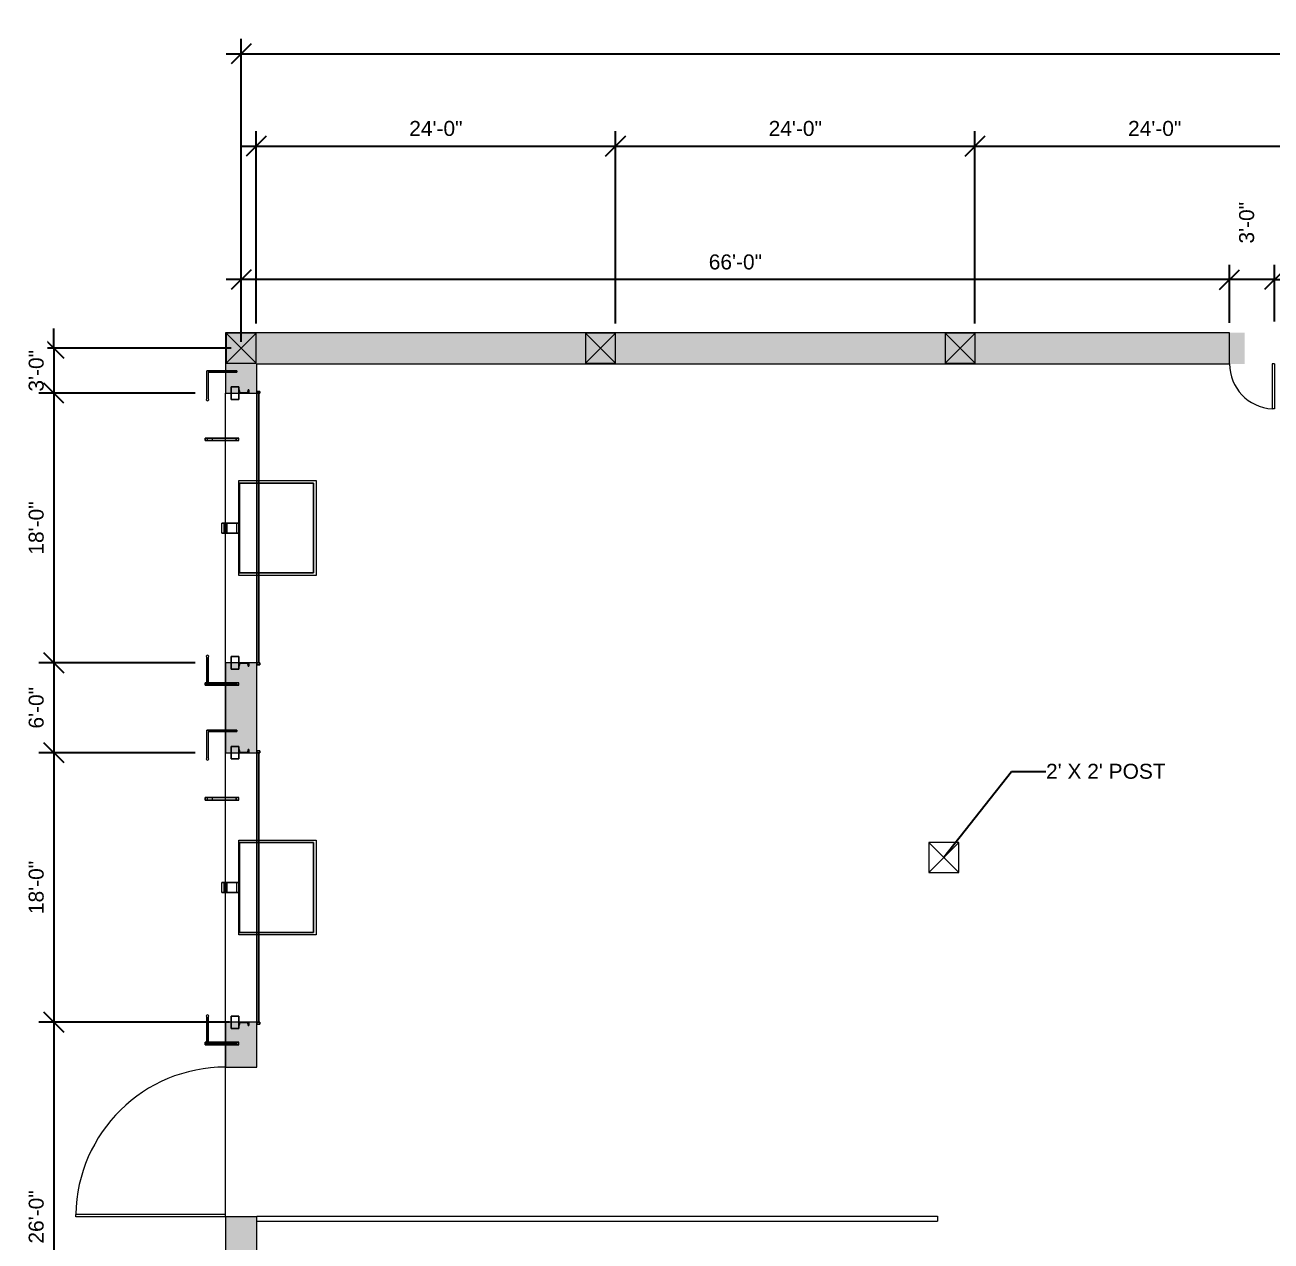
# Model space of a CAD drawing. Header units: inches. Extents: x 1913 to 24953, y -2945 to 1064.
# Drawn here: x 9638 to 10637, y -419 to 556 of the extents above; entities that cross this region are included whole.
import ezdxf
from ezdxf import colors
from ezdxf.entities.mleader import LeaderData, LeaderLine
from ezdxf.math import Vec2, Vec3

# ---------------------------------------------------------------- set-up
doc = ezdxf.new("R2010")
doc.units = ezdxf.units.IN
doc.header["$MEASUREMENT"] = 0
for name, color, linetype, lineweight in [('A-ANNO-DIMS', 211, 'Continuous', 9), ('A-COLS', 52, 'Continuous', 9), ('A-DOOR', 31, 'Continuous', 13), ('A-FLOR', 192, 'Continuous', 13), ('A-WALL', 113, 'Continuous', 13), ('A-WALL-PATT', 111, 'Continuous', 50)]:
    doc.layers.add(name, color=color, linetype=linetype, lineweight=lineweight)
doc.styles.add('Arial', font='arial.ttf', dxfattribs={"height": 12})
doc.dimstyles.new('Linear_-_3_32__Arial', dxfattribs={"dimscale": 12, "dimtxt": 12.243113, "dimasz": 1.333333, "dimexe": 1, "dimexo": 0.666667, "dimgap": 0.666667, "dimtad": 1, "dimdec": 5, "dimrnd": 0.03125, "dimzin": 1, "dimdsep": 46, "dimlunit": 4, "dimtxsty": 'Arial', "dimblk1": 'OBLIQUE', "dimblk2": 'OBLIQUE', "dimsah": 1, "dimcen": 0.09, "dimdle": 1, "dimazin": 0, "dimtfac": 1, "dimtdec": 4, "dimtix": 1, "dimtmove": 0, "dimatfit": 3, "dimfxl": 1, "dimtvp": 1, "dimtfill": 1, "dimfrac": 2, "dimtolj": 1, "dimtzin": 0, "dimarcsym": 2})
doc.dimstyles.new('Linear_-_3_32__Arial_1', dxfattribs={"dimscale": 12, "dimtxt": 12.243113, "dimasz": 1.333333, "dimexe": 1, "dimexo": 0.666667, "dimgap": 0.666667, "dimtad": 1, "dimdec": 5, "dimrnd": 0.03125, "dimzin": 1, "dimdsep": 46, "dimlunit": 4, "dimtxsty": 'Arial', "dimblk1": 'OBLIQUE', "dimblk2": 'OBLIQUE', "dimsah": 1, "dimcen": 0.09, "dimdle": 1, "dimazin": 0, "dimtfac": 1, "dimtdec": 4, "dimtix": 1, "dimtmove": 1, "dimatfit": 3, "dimfxl": 1, "dimtvp": 1, "dimtfill": 1, "dimfrac": 2, "dimtolj": 1, "dimtzin": 0, "dimarcsym": 2})
pattern_1 = [(140, (10185.814, -571.127), (3.213, 36.72335), [3.84, -42.24]), (85, (10185.814, -571.127), (-38.51274, -7.1044), [3.072, -33.792]), (190.451, (10186.08, -568.067), (-35.29956, 29.62024), [3.263, -35.898]), (136.184, (10175.574, -571.127), (8.4752, 54.6425), [5.76, -63.36]), (186.636, (10176.28, -566.573), (-49.8752, 47.854), [4.895, -53.848]), (81.184, (10175.574, -571.127), (-49.8749, 47.8553), [4.608, -50.688]), (111, (10178.134, -566.007), (20.614, 30.56126), [3.84, -42.24]), (56, (10178.134, -566.007), (-37.1283, 12.4577), [3.072, -33.792]), (161.451, (10179.85, -563.46), (-16.5135, 43.02), [3.263, -35.898]), (127.5, (10185.814, -571.127), (-17.04428, 0.6228), [1.69, -31.693, 1.69, -32.614, -33.92]), (127.5, (10185.814, -571.127), (-17.04428, 0.6228), [-67.686, 1.69, -32.23]), (97.5, (10185.814, -571.127), (-20.19387, 13.4694), [1.69, -17.869, 1.69, -30.925, -12.928]), (97.5, (10185.814, -571.127), (-20.19387, 13.4694), [-52.173, 1.69, -11.238]), (57.5, (10185.814, -582.545), (1.15522, 27.33168), [1.69, -11.11, 1.69, -38.246, -52.992]), (57.5, (10185.814, -582.545), (1.15522, 27.33168), [-52.736, 1.69, -51.302]), (47.5, (10185.814, -587.665), (-5.12498, 29.85903), [1.69, -14.95, 1.69, -24.832, -37.632]), (47.5, (10185.814, -587.665), (-5.12498, 29.85903), [-43.162, 1.69, -35.942])]

# ---------------------------------------------------------------- blocks, each defined once
blk = doc.blocks.new('Sectional_Oh_Door_With_Dock_Leveler_amp_Dock_Shelter_14748 - 8_ x 6_-6_-429952-FloorPlan')
at = {"layer": 'A-DOOR', "lineweight": 9}
for p, q in [((-38, 60), (38, 60)), ((-38, -2), (-38, 60)), ((38, 60), (38, -2)), ((-36, 58), (36, 58)), ((-36, -2), (-36, 58)), ((-36, -2), (-36, 58)), ((-36, 58), (-36, 58)), ((-36, 58), (-36, -1)), ((36, 58), (-36, 58)), ((36, 58), (-36, 58)), ((36, 58), (36, -2)), ((36, -1), (36, 58)), ((36, 58), (36, 58)), ((36, 58), (36, -2)), ((-108, 14), (-108, 12.5)), ((108, 14), (-108, 14)), ((-108, 14), (-108, 14)), ((-108, 12.5), (108, 12.5)), ((-108, 12.5), (-108, 12.5)), ((108, 12.5), (108, 14)), ((108, 14), (108, 14)), ((108, 12.5), (108, 12.5)), ((38, -2), (-38, -2)), ((-36, -1), (-36, -1)), ((-36, -1), (-36, -2)), ((36, -1), (-36, -1)), ((36, -1), (-36, -1)), ((-36, -2), (-36, -2)), ((-36, -2), (36, -2)), ((36, -2), (-36, -2)), ((36, -2), (36, -1)), ((36, -1), (36, -1)), ((36, -2), (36, -2))]:
    blk.add_line(p, q, dxfattribs=at)
at = {"layer": 'A-DOOR'}
for p, q in [((-109.5, 15), (-108, 15)), ((-109.5, 12.5), (-109.5, 15)), ((-109.5, 15), (-109.5, 12.5)), ((-108, 15), (-109.5, 15)), ((-109.5, 15), (-109.5, 15)), ((-108, 12.5), (-109.5, 12.5)), ((-109.5, 12.5), (-108, 12.5)), ((-109.5, 12.5), (-109.5, 12.5)), ((-108, 15), (-108, 12.5)), ((-108, 12.5), (-108, 15)), ((-108, 15), (-108, 15)), ((-108, 12.5), (-108, 12.5)), ((108, 15), (109.5, 15)), ((108, 12.5), (108, 15)), ((108, 15), (108, 12.5)), ((109.5, 15), (108, 15)), ((108, 15), (108, 15)), ((109.5, 12.5), (108, 12.5)), ((108, 12.5), (109.5, 12.5)), ((108, 12.5), (108, 12.5)), ((109.5, 15), (109.5, 12.5)), ((109.5, 12.5), (109.5, 15)), ((109.5, 15), (109.5, 15)), ((109.5, 12.5), (109.5, 12.5)), ((-110.6, 6), (-108, 6)), ((-110.6, 5.56), (-110.6, 6)), ((-110.6, 6), (-110.6, 6)), ((-110.6, 6), (-110.6, 5.56)), ((-110.6, 6), (-108, 6)), ((-108.24, 5.19), (-110.6, 5.56)), ((-110.6, 5.56), (-108.24, 5.19)), ((-110.6, 5.56), (-110.6, 5.56)), ((-108.24, -1.19), (-108.24, 5.19)), ((-108.24, 5.19), (-108.24, -1.19)), ((-108.24, 5.19), (-108.24, 5.19)), ((-108, 6), (-108, -2)), ((-108, 6), (-108, 6)), ((-108, -2), (-108, 6)), ((108, 6), (110.6, 6)), ((108, -2), (108, 6)), ((110.6, 6), (108, 6)), ((108, 6), (108, -2)), ((108, 6), (108, 6)), ((110.6, 5.56), (108.24, 5.19)), ((108.24, 5.19), (110.6, 5.56)), ((108.24, 5.19), (108.24, -1.19)), ((108.24, -1.19), (108.24, 5.19)), ((108.24, 5.19), (108.24, 5.19)), ((110.6, 6), (110.6, 5.56)), ((110.6, 5.56), (110.6, 6)), ((110.6, 6), (110.6, 6)), ((110.6, 5.56), (110.6, 5.56)), ((-126, -27.5), (-126, -3.5)), ((-126, -3.5), (-125, -3.5)), ((-126, -3.5), (-126, -3.5)), ((-126, -3.5), (-125, -3.5)), ((-126, -3.5), (-126, -27.5)), ((-125, -3.5), (-125, -26.5)), ((-125, -26.5), (-125, -3.5)), ((-125, -3.5), (-125, -3.5)), ((-113, -2), (-113, -8)), ((-103, -2), (-113, -2)), ((-113, -2), (-103, -2)), ((-113, -8), (-113, -2)), ((-113, -2), (-113, -2)), ((-113, -8), (-103, -8)), ((-103, -8), (-113, -8)), ((-113, -8), (-113, -8)), ((-110.6, -1.56), (-108.24, -1.19)), ((-108.24, -1.19), (-110.6, -1.56)), ((-110.6, -2), (-110.6, -1.56)), ((-110.6, -1.56), (-110.6, -2)), ((-110.6, -1.56), (-110.6, -1.56)), ((-108, -2), (-110.6, -2)), ((-108, -2), (-110.6, -2)), ((-110.6, -2), (-110.6, -2)), ((-108.24, -1.19), (-108.24, -1.19)), ((-108, -2), (-108, -2)), ((-103, -8), (-103, -2)), ((-103, -2), (-103, -8)), ((-103, -2), (-103, -2)), ((-103, -8), (-103, -8)), ((-72, -29), (-72, -2)), ((-72, -2), (-72, -2)), ((-72, -2), (-72, -27)), ((-70, -2), (-72, -2)), ((-70, -2), (-72, -2)), ((-72, -4), (-72, -23.12)), ((-72, -23.12), (-72, -4)), ((-72, -4), (-72, -4)), ((-72, -4), (-70, -4)), ((-70, -4), (-72, -4)), ((-70, -27), (-70, -2)), ((-70, -2), (-70, -2)), ((-70, -2), (-70, -29)), ((-70, -4), (-70, -4)), ((-70, -4), (-70, -23.12)), ((-70, -23.12), (-70, -4)), ((-4, -11.65), (-4, -2)), ((-4, -2), (-4, -2)), ((-4, -2), (-4, -3.5)), ((4, -2), (-4, -2)), ((4, -2), (-4, -2)), ((-4, -3.5), (-4, -3.5)), ((-4, -3.5), (-4, -11.4)), ((4, -3.5), (-4, -3.5)), ((4, -3.5), (-4, -3.5)), ((4, -3.5), (4, -2)), ((4, -2), (4, -2)), ((4, -2), (4, -11.65)), ((4, -11.4), (4, -3.5)), ((4, -3.5), (4, -3.5)), ((103, -2), (103, -8)), ((113, -2), (103, -2)), ((103, -2), (113, -2)), ((103, -8), (103, -2)), ((103, -2), (103, -2)), ((103, -8), (113, -8)), ((113, -8), (103, -8)), ((103, -8), (103, -8)), ((110.6, -2), (108, -2)), ((108, -2), (110.6, -2)), ((108, -2), (108, -2)), ((108.24, -1.19), (110.6, -1.56)), ((110.6, -1.56), (108.24, -1.19)), ((108.24, -1.19), (108.24, -1.19)), ((110.6, -1.56), (110.6, -2)), ((110.6, -2), (110.6, -1.56)), ((110.6, -1.56), (110.6, -1.56)), ((110.6, -2), (110.6, -2)), ((113, -8), (113, -2)), ((113, -2), (113, -8)), ((113, -2), (113, -2)), ((113, -8), (113, -8)), ((124, -29), (124, -2)), ((124, -2), (124, -2)), ((124, -2), (124, -27)), ((126, -2), (124, -2)), ((126, -2), (124, -2)), ((124, -4), (124, -23.12)), ((124, -23.12), (124, -4)), ((124, -4), (124, -4)), ((124, -4), (126, -4)), ((126, -4), (124, -4)), ((125, -26.5), (125, -3.5)), ((125, -3.5), (126, -3.5)), ((125, -3.5), (125, -26.5)), ((126, -3.5), (125, -3.5)), ((125, -3.5), (125, -3.5)), ((126, -27), (126, -2)), ((126, -2), (126, -2)), ((126, -2), (126, -29)), ((126, -3.5), (126, -27.5)), ((126, -27.5), (126, -3.5)), ((126, -3.5), (126, -3.5)), ((126, -4), (126, -4)), ((126, -4), (126, -23.12)), ((126, -23.12), (126, -4)), ((-4, -11.4), (-4, -13.35)), ((4, -11.4), (-4, -11.4)), ((-4, -15.65), (-4, -11.65)), ((-4, -11.65), (4, -11.65)), ((-4, -13.35), (-4, -13.78)), ((4, -13.35), (-4, -13.35)), ((-4, -13.78), (-4, -15.65)), ((4, -13.78), (-4, -13.78)), ((-4, -15.65), (-4, -15.65)), ((4, -15.65), (-4, -15.65)), ((4, -15.65), (-4, -15.65)), ((4, -13.35), (4, -11.4)), ((4, -11.65), (4, -15.65)), ((4, -13.78), (4, -13.35)), ((4, -15.65), (4, -13.78)), ((4, -15.65), (4, -15.65)), ((-103.87, -27.5), (-126, -27.5)), ((-126, -27.5), (-126, -27.5)), ((-103.87, -27.5), (-126, -27.5)), ((-125, -26.5), (-103.87, -26.5)), ((-125, -26.5), (-125, -26.5)), ((-125, -26.5), (-103.87, -26.5)), ((-103.87, -26.5), (-103.87, -26.5)), ((-103.87, -27.5), (-103.87, -27.5)), ((-70, -23.12), (-72, -23.12)), ((-72, -27), (-72, -29)), ((-70, -27), (-72, -27)), ((-72, -29), (-72, -29)), ((-72, -29), (-70, -29)), ((-70, -29), (-72, -29)), ((-70, -29), (-70, -27)), ((-70, -29), (-70, -29)), ((103.87, -26.5), (125, -26.5)), ((125, -26.5), (103.87, -26.5)), ((103.87, -26.5), (103.87, -26.5)), ((126, -27.5), (103.87, -27.5)), ((103.87, -27.5), (126, -27.5)), ((103.87, -27.5), (103.87, -27.5)), ((126, -23.12), (124, -23.12)), ((124, -27), (124, -29)), ((126, -27), (124, -27)), ((124, -29), (124, -29)), ((124, -29), (126, -29)), ((126, -29), (124, -29)), ((125, -26.5), (125, -26.5)), ((126, -29), (126, -27)), ((126, -27.5), (126, -27.5)), ((126, -29), (126, -29))]:
    blk.add_line(p, q, dxfattribs=at)
at = {"layer": 'A-DOOR', "lineweight": 20}
for p, q in [((-108, 14), (108, 14)), ((-108, 12.5), (-108, 14)), ((108, 12.5), (-108, 12.5)), ((108, 14), (108, 12.5))]:
    blk.add_line(p, q, dxfattribs=at)
at = {"layer": 'A-DOOR'}
for centre, start, end in [((-103, -27), 0, 150), ((-103, -27), 0, 150), ((-103, -27), 210, 0), ((-103, -27), 210, 0), ((103, -27), 30, 180), ((103, -27), 30, 180), ((103, -27), 180, 330), ((103, -27), 180, 330)]:
    blk.add_arc(centre, 1, start, end, dxfattribs=at)
blk = doc.blocks.new('Single-Flush - 36_ x 80_-429951-FloorPlan')
at = {"layer": 'A-DOOR', "lineweight": 20}
for p, q in [((16, -12.5), (16, -48.51)), ((18, -12.5), (16, -12.5)), ((18, -12.5), (18, -48.51)), ((18, -48.51), (16, -48.51))]:
    blk.add_line(p, q, dxfattribs=at)
at = {"layer": 'A-DOOR', "lineweight": 9}
blk.add_arc((18, -12.5), 36.07, 180, 266.82115, dxfattribs=at)
blk = doc.blocks.new('Single-Flush - 10__ x10_-429953-FloorPlan')
at = {"layer": 'A-DOOR', "lineweight": 20}
for p, q in [((58, -12.5), (58, -132.55)), ((60, -12.5), (58, -12.5)), ((60, -12.5), (60, -132.55)), ((60, -132.55), (58, -132.55))]:
    blk.add_line(p, q, dxfattribs=at)
at = {"layer": 'A-DOOR', "lineweight": 9}
blk.add_arc((60, -12.5), 120.07, 180, 269.04556, dxfattribs=at)
blk = doc.blocks.new('_Oblique')
at = {"color": 0, "linetype": 'ByBlock', "lineweight": -2}
blk.add_line((-0.5, -0.5), (0.5, 0.5), dxfattribs=at)
blk = doc.blocks.new('*D207')
at = {"layer": 'A-ANNO-DIMS', "color": 0, "lineweight": -2, "transparency": 16777216}
for p, q in [((9811.46, 301.75), (9811.46, 544.37)), ((12115.46, 304.47), (12115.46, 544.37)), ((9799.46, 532.37), (12127.46, 532.37))]:
    blk.add_line(p, q, dxfattribs=at)
at = {"layer": 'Defpoints', "color": 0, "transparency": 16777216}
for p in [(12115.46, 532.37), (9811.46, 293.75), (12115.46, 296.47)]:
    blk.add_point(p, dxfattribs=at)
at = {"layer": 'A-ANNO-DIMS', "color": 0, "lineweight": -2, "transparency": 16777216, "xscale": 16, "yscale": 16, "zscale": 16, "rotation": 180}
blk.add_blockref('_Oblique', (9811.46, 532.37), dxfattribs=at)
at = {"layer": 'A-ANNO-DIMS', "color": 0, "lineweight": -2, "transparency": 16777216, "xscale": 16, "yscale": 16, "zscale": 16}
blk.add_blockref('_Oblique', (12115.46, 532.37), dxfattribs=at)
at = {"layer": 'A-ANNO-DIMS', "color": 0, "lineweight": 0, "transparency": 16777216, "insert": (10963.46, 546.5), "char_height": 12, "width": 73.4587, "attachment_point": 5, "style": 'Arial', "bg_fill": 3, "box_fill_scale": 1.25, "bg_fill_color": 256, "bg_fill_true_color": 13158600, "bg_fill_transparency": 0}
blk.add_mtext('\\A1;192\'-0"', dxfattribs=at)
blk = doc.blocks.new('*D240')
at = {"layer": 'A-ANNO-DIMS', "color": 0, "lineweight": -2, "transparency": 16777216}
for p, q in [((9661.37, 296.47), (9661.37, 312.47)), ((9803.46, 296.47), (9649.37, 296.47)), ((9661.37, 296.47), (9661.37, 260.47)), ((9774.46, 260.47), (9649.37, 260.47)), ((9661.37, 260.47), (9661.37, 244.47))]:
    blk.add_line(p, q, dxfattribs=at)
at = {"layer": 'Defpoints', "color": 0, "transparency": 16777216}
for p in [(9811.46, 296.47), (9661.37, 260.47), (9782.46, 260.47)]:
    blk.add_point(p, dxfattribs=at)
at = {"layer": 'A-ANNO-DIMS', "color": 0, "lineweight": -2, "transparency": 16777216, "xscale": 16, "yscale": 16, "zscale": 16}
for p, rotation in [((9661.37, 296.47), 270), ((9661.37, 260.47), 90)]:
    blk.add_blockref('_Oblique', p, dxfattribs=dict(at, rotation=rotation))
at = {"layer": 'A-ANNO-DIMS', "color": 0, "lineweight": 0, "transparency": 16777216, "insert": (9647.24, 278.47), "char_height": 12, "width": 51.3081, "attachment_point": 5, "rotation": 90, "style": 'Arial', "bg_fill": 3, "box_fill_scale": 1.25, "bg_fill_color": 256, "bg_fill_true_color": 13158600, "bg_fill_transparency": 0}
blk.add_mtext('\\A1;3\'-0"', dxfattribs=at)
blk = doc.blocks.new('*D241')
at = {"layer": 'A-ANNO-DIMS', "color": 0, "lineweight": -2, "transparency": 16777216}
for p, q in [((9661.37, 272.47), (9661.37, 32.47)), ((9774.46, 260.47), (9649.37, 260.47)), ((9774.46, 44.47), (9649.37, 44.47))]:
    blk.add_line(p, q, dxfattribs=at)
at = {"layer": 'Defpoints', "color": 0, "transparency": 16777216}
for p in [(9782.46, 260.47), (9661.37, 44.47), (9782.46, 44.47)]:
    blk.add_point(p, dxfattribs=at)
at = {"layer": 'A-ANNO-DIMS', "color": 0, "lineweight": -2, "transparency": 16777216, "xscale": 16, "yscale": 16, "zscale": 16}
for p, rotation in [((9661.37, 260.47), 90), ((9661.37, 44.47), 270)]:
    blk.add_blockref('_Oblique', p, dxfattribs=dict(at, rotation=rotation))
at = {"layer": 'A-ANNO-DIMS', "color": 0, "lineweight": 0, "transparency": 16777216, "insert": (9647.24, 152.47), "char_height": 12, "width": 62.3834, "attachment_point": 5, "rotation": 90, "style": 'Arial', "bg_fill": 3, "box_fill_scale": 1.25, "bg_fill_color": 256, "bg_fill_true_color": 13158600, "bg_fill_transparency": 0}
blk.add_mtext('\\A1;18\'-0"', dxfattribs=at)
blk = doc.blocks.new('*D242')
at = {"layer": 'A-ANNO-DIMS', "color": 0, "lineweight": -2, "transparency": 16777216}
for p, q in [((9661.37, 56.47), (9661.37, -39.53)), ((9774.46, 44.47), (9649.37, 44.47)), ((9774.46, -27.53), (9649.37, -27.53))]:
    blk.add_line(p, q, dxfattribs=at)
at = {"layer": 'Defpoints', "color": 0, "transparency": 16777216}
for p in [(9782.46, 44.47), (9661.37, -27.53), (9782.46, -27.53)]:
    blk.add_point(p, dxfattribs=at)
at = {"layer": 'A-ANNO-DIMS', "color": 0, "lineweight": -2, "transparency": 16777216, "xscale": 16, "yscale": 16, "zscale": 16}
for p, rotation in [((9661.37, 44.47), 90), ((9661.37, -27.53), 270)]:
    blk.add_blockref('_Oblique', p, dxfattribs=dict(at, rotation=rotation))
at = {"layer": 'A-ANNO-DIMS', "color": 0, "lineweight": 0, "transparency": 16777216, "insert": (9647.24, 8.47), "char_height": 12, "width": 51.3081, "attachment_point": 5, "rotation": 90, "style": 'Arial', "bg_fill": 3, "box_fill_scale": 1.25, "bg_fill_color": 256, "bg_fill_true_color": 13158600, "bg_fill_transparency": 0}
blk.add_mtext('\\A1;6\'-0"', dxfattribs=at)
blk = doc.blocks.new('*D243')
at = {"layer": 'A-ANNO-DIMS', "color": 0, "lineweight": -2, "transparency": 16777216}
for p, q in [((9661.37, -15.53), (9661.37, -255.53)), ((9774.46, -27.53), (9649.37, -27.53)), ((9802.2, -243.53), (9649.37, -243.53))]:
    blk.add_line(p, q, dxfattribs=at)
at = {"layer": 'Defpoints', "color": 0, "transparency": 16777216}
for p in [(9782.46, -27.53), (9661.37, -243.53), (9810.2, -243.53)]:
    blk.add_point(p, dxfattribs=at)
at = {"layer": 'A-ANNO-DIMS', "color": 0, "lineweight": -2, "transparency": 16777216, "xscale": 16, "yscale": 16, "zscale": 16}
for p, rotation in [((9661.37, -27.53), 90), ((9661.37, -243.53), 270)]:
    blk.add_blockref('_Oblique', p, dxfattribs=dict(at, rotation=rotation))
at = {"layer": 'A-ANNO-DIMS', "color": 0, "lineweight": 0, "transparency": 16777216, "insert": (9647.24, -135.53), "char_height": 12, "width": 62.3834, "attachment_point": 5, "rotation": 90, "style": 'Arial', "bg_fill": 3, "box_fill_scale": 1.25, "bg_fill_color": 256, "bg_fill_true_color": 13158600, "bg_fill_transparency": 0}
blk.add_mtext('\\A1;18\'-0"', dxfattribs=at)
blk = doc.blocks.new('*D244')
at = {"layer": 'A-ANNO-DIMS', "color": 0, "lineweight": -2, "transparency": 16777216}
for p, q in [((9661.37, -231.53), (9661.37, -567.53)), ((9802.2, -243.53), (9649.37, -243.53)), ((9803.46, -555.53), (9649.37, -555.53))]:
    blk.add_line(p, q, dxfattribs=at)
at = {"layer": 'Defpoints', "color": 0, "transparency": 16777216}
for p in [(9810.2, -243.53), (9661.37, -555.53), (9811.46, -555.53)]:
    blk.add_point(p, dxfattribs=at)
at = {"layer": 'A-ANNO-DIMS', "color": 0, "lineweight": -2, "transparency": 16777216, "xscale": 16, "yscale": 16, "zscale": 16}
for p, rotation in [((9661.37, -243.53), 90), ((9661.37, -555.53), 270)]:
    blk.add_blockref('_Oblique', p, dxfattribs=dict(at, rotation=rotation))
at = {"layer": 'A-ANNO-DIMS', "color": 0, "lineweight": 0, "transparency": 16777216, "insert": (9647.24, -399.53), "char_height": 12, "width": 62.3834, "attachment_point": 5, "rotation": 90, "style": 'Arial', "bg_fill": 3, "box_fill_scale": 1.25, "bg_fill_color": 256, "bg_fill_true_color": 13158600, "bg_fill_transparency": 0}
blk.add_mtext('\\A1;26\'-0"', dxfattribs=at)
blk = doc.blocks.new('*D263')
at = {"layer": 'A-ANNO-DIMS', "color": 0, "lineweight": -2, "transparency": 16777216}
for p, q in [((10111.46, 316.47), (10111.46, 470.45)), ((10399.46, 316.47), (10399.46, 470.45)), ((10099.46, 458.45), (10411.46, 458.45))]:
    blk.add_line(p, q, dxfattribs=at)
at = {"layer": 'Defpoints', "color": 0, "transparency": 16777216}
for p in [(10399.46, 458.45), (10111.46, 308.47), (10399.46, 308.47)]:
    blk.add_point(p, dxfattribs=at)
at = {"layer": 'A-ANNO-DIMS', "color": 0, "lineweight": -2, "transparency": 16777216, "xscale": 16, "yscale": 16, "zscale": 16, "rotation": 180}
blk.add_blockref('_Oblique', (10111.46, 458.45), dxfattribs=at)
at = {"layer": 'A-ANNO-DIMS', "color": 0, "lineweight": -2, "transparency": 16777216, "xscale": 16, "yscale": 16, "zscale": 16}
blk.add_blockref('_Oblique', (10399.46, 458.45), dxfattribs=at)
at = {"layer": 'A-ANNO-DIMS', "color": 0, "lineweight": 0, "transparency": 16777216, "insert": (10255.46, 472.57), "char_height": 12, "width": 51.3081, "attachment_point": 5, "style": 'Arial', "bg_fill": 3, "box_fill_scale": 1.25, "bg_fill_color": 256, "bg_fill_true_color": 13158600, "bg_fill_transparency": 0}
blk.add_mtext('\\A1;24\'-0"', dxfattribs=at)
blk = doc.blocks.new('*D264')
at = {"layer": 'A-ANNO-DIMS', "color": 0, "lineweight": -2, "transparency": 16777216}
for p, q in [((10399.46, 316.47), (10399.46, 470.45)), ((10687.46, 316.47), (10687.46, 470.45)), ((10387.46, 458.45), (10699.46, 458.45))]:
    blk.add_line(p, q, dxfattribs=at)
at = {"layer": 'Defpoints', "color": 0, "transparency": 16777216}
for p in [(10687.46, 458.45), (10399.46, 308.47), (10687.46, 308.47)]:
    blk.add_point(p, dxfattribs=at)
at = {"layer": 'A-ANNO-DIMS', "color": 0, "lineweight": -2, "transparency": 16777216, "xscale": 16, "yscale": 16, "zscale": 16, "rotation": 180}
blk.add_blockref('_Oblique', (10399.46, 458.45), dxfattribs=at)
at = {"layer": 'A-ANNO-DIMS', "color": 0, "lineweight": -2, "transparency": 16777216, "xscale": 16, "yscale": 16, "zscale": 16}
blk.add_blockref('_Oblique', (10687.46, 458.45), dxfattribs=at)
at = {"layer": 'A-ANNO-DIMS', "color": 0, "lineweight": 0, "transparency": 16777216, "insert": (10543.46, 472.57), "char_height": 12, "width": 51.3081, "attachment_point": 5, "style": 'Arial', "bg_fill": 3, "box_fill_scale": 1.25, "bg_fill_color": 256, "bg_fill_true_color": 13158600, "bg_fill_transparency": 0}
blk.add_mtext('\\A1;24\'-0"', dxfattribs=at)
blk = doc.blocks.new('*D282')
at = {"layer": 'A-ANNO-DIMS', "color": 0, "lineweight": -2, "transparency": 16777216}
for p, q in [((9823.46, 316.47), (9823.46, 470.45)), ((10111.46, 316.47), (10111.46, 470.45)), ((9811.46, 458.45), (10123.46, 458.45))]:
    blk.add_line(p, q, dxfattribs=at)
at = {"layer": 'Defpoints', "color": 0, "transparency": 16777216}
for p in [(10111.46, 458.45), (9823.46, 308.47), (10111.46, 308.47)]:
    blk.add_point(p, dxfattribs=at)
at = {"layer": 'A-ANNO-DIMS', "color": 0, "lineweight": -2, "transparency": 16777216, "xscale": 16, "yscale": 16, "zscale": 16, "rotation": 180}
blk.add_blockref('_Oblique', (9823.46, 458.45), dxfattribs=at)
at = {"layer": 'A-ANNO-DIMS', "color": 0, "lineweight": -2, "transparency": 16777216, "xscale": 16, "yscale": 16, "zscale": 16}
blk.add_blockref('_Oblique', (10111.46, 458.45), dxfattribs=at)
at = {"layer": 'A-ANNO-DIMS', "color": 0, "lineweight": 0, "transparency": 16777216, "insert": (9967.46, 472.57), "char_height": 12, "width": 62.3834, "attachment_point": 5, "style": 'Arial', "bg_fill": 3, "box_fill_scale": 1.25, "bg_fill_color": 256, "bg_fill_true_color": 13158600, "bg_fill_transparency": 0}
blk.add_mtext('\\A1;24\'-0"', dxfattribs=at)
blk = doc.blocks.new('*D291')
at = {"layer": 'A-ANNO-DIMS', "color": 0, "lineweight": -2, "transparency": 16777216}
for p, q in [((10603.46, 317.97), (10603.46, 363.48)), ((10639.46, 317.97), (10639.46, 363.48)), ((10603.46, 351.48), (10587.46, 351.48)), ((10639.46, 351.48), (10603.46, 351.48)), ((10639.46, 351.48), (10655.46, 351.48))]:
    blk.add_line(p, q, dxfattribs=at)
at = {"layer": 'Defpoints', "color": 0, "transparency": 16777216}
for p in [(10603.46, 351.48), (10603.46, 309.97), (10639.46, 309.97)]:
    blk.add_point(p, dxfattribs=at)
at = {"layer": 'A-ANNO-DIMS', "color": 0, "lineweight": -2, "transparency": 16777216, "xscale": 16, "yscale": 16, "zscale": 16}
blk.add_blockref('_Oblique', (10603.46, 351.48), dxfattribs=at)
at = {"layer": 'A-ANNO-DIMS', "color": 0, "lineweight": -2, "transparency": 16777216, "xscale": 16, "yscale": 16, "zscale": 16, "rotation": 180}
blk.add_blockref('_Oblique', (10639.46, 351.48), dxfattribs=at)
at = {"layer": 'A-ANNO-DIMS', "color": 0, "lineweight": 0, "transparency": 16777216, "insert": (10617.18, 397.09), "char_height": 12, "width": 51.3081, "attachment_point": 5, "rotation": 90, "line_spacing_factor": 0.941778, "style": 'Arial', "bg_fill": 3, "box_fill_scale": 1.25, "bg_fill_color": 256, "bg_fill_true_color": 13158600, "bg_fill_transparency": 0}
blk.add_mtext('\\A1;3\'-0"', dxfattribs=at)
blk = doc.blocks.new('*D292')
at = {"layer": 'A-ANNO-DIMS', "color": 0, "lineweight": -2, "transparency": 16777216}
for p, q in [((9811.46, 304.47), (9811.46, 363.48)), ((10603.46, 316.97), (10603.46, 363.48)), ((10615.46, 351.48), (9799.46, 351.48))]:
    blk.add_line(p, q, dxfattribs=at)
at = {"layer": 'Defpoints', "color": 0, "transparency": 16777216}
for p in [(9811.46, 351.48), (10603.46, 308.97), (9811.46, 296.47)]:
    blk.add_point(p, dxfattribs=at)
at = {"layer": 'A-ANNO-DIMS', "color": 0, "lineweight": -2, "transparency": 16777216, "xscale": 16, "yscale": 16, "zscale": 16, "rotation": 180}
blk.add_blockref('_Oblique', (9811.46, 351.48), dxfattribs=at)
at = {"layer": 'A-ANNO-DIMS', "color": 0, "lineweight": -2, "transparency": 16777216, "xscale": 16, "yscale": 16, "zscale": 16}
blk.add_blockref('_Oblique', (10603.46, 351.48), dxfattribs=at)
at = {"layer": 'A-ANNO-DIMS', "color": 0, "lineweight": 0, "transparency": 16777216, "insert": (10207.46, 365.6), "char_height": 12, "width": 62.3834, "attachment_point": 5, "style": 'Arial', "bg_fill": 3, "box_fill_scale": 1.25, "bg_fill_color": 256, "bg_fill_true_color": 13158600, "bg_fill_transparency": 0}
blk.add_mtext('\\A1;66\'-0"', dxfattribs=at)

msp = doc.modelspace()

# ---------------------------------------------------------------- hatches: boundary and pattern name
at = {"layer": 'A-WALL-PATT', "lineweight": 0}
h = msp.add_hatch(dxfattribs=at)
h.set_pattern_fill('FP_1', color=256, angle=90, style=0, pattern_type=2)
h.set_pattern_definition(pattern_1)
h.paths.add_polyline_path([(9823.961831, 260.474416), (9798.961831, 260.474416), (9798.961831, 308.974416), (9823.961831, 308.974416), (9823.961831, 283.974416)], flags=0)
h.paths.add_polyline_path([(9823.961831, -27.525584), (9798.961831, -27.525584), (9798.961831, 44.474416), (9823.961831, 44.474416)], flags=0)
h.paths.add_polyline_path([(9823.961831, -279.525584), (9798.961831, -279.525584), (9798.961831, -243.525584), (9823.961831, -243.525584)], flags=0)
h.paths.add_polyline_path([(9823.961831, -1419.025584), (9798.961831, -1419.025584), (9798.961831, -399.525584), (9823.961831, -399.525584), (9823.961831, -550.525584), (9823.961831, -560.525584), (9823.961831, -670.525584), (9823.961831, -680.525584), (9823.961831, -1270.525584), (9823.961831, -1280.525584)], flags=0)
h = msp.add_hatch(dxfattribs=at)
h.set_pattern_fill('FP_1', color=256, angle=90, style=0, pattern_type=2)
h.set_pattern_definition(pattern_1)
h.paths.add_polyline_path([(10651.461831, 283.974416), (10651.461831, 308.974416), (10663.961831, 308.974416), (11575.461831, 308.974416), (11575.461831, 283.974416), (10661.461831, 283.974416)], flags=0)
h.paths.add_polyline_path([(9823.961831, 283.974416), (9823.961831, 308.974416), (10615.461831, 308.974416), (10615.461831, 283.974416)], flags=0)

# ---------------------------------------------------------------- linework, layer by layer
at = {"lineweight": 0, "ltscale": 0.5}
for p, q in [((10386.461831, -123.525584), (10362.461831, -99.525584)), ((10362.461831, -123.525584), (10386.461831, -99.525584))]:
    msp.add_line(p, q, dxfattribs=at)
at = {"layer": 'A-COLS', "lineweight": 0}
for p, q in [((9823.461831, 308.474416), (9799.461831, 308.474416)), ((9799.461831, 308.474416), (9799.461831, 284.474416)), ((9823.461831, 284.474416), (9823.461831, 308.474416)), ((10111.461831, 308.474416), (10087.461831, 308.474416)), ((10087.461831, 308.474416), (10087.461831, 284.474416)), ((10111.461831, 284.474416), (10111.461831, 308.474416)), ((10399.461831, 308.474416), (10375.461831, 308.474416)), ((10375.461831, 308.474416), (10375.461831, 284.474416)), ((10399.461831, 284.474416), (10399.461831, 308.474416)), ((9799.461831, 284.474416), (9823.461831, 284.474416)), ((10087.461831, 284.474416), (10111.461831, 284.474416)), ((10375.461831, 284.474416), (10399.461831, 284.474416)), ((10386.461831, -99.525584), (10362.461831, -99.525584)), ((10362.461831, -99.525584), (10362.461831, -123.525584)), ((10386.461831, -123.525584), (10386.461831, -99.525584)), ((10362.461831, -123.525584), (10386.461831, -123.525584))]:
    msp.add_line(p, q, dxfattribs=at)
at = {"layer": 'A-FLOR', "lineweight": 0}
msp.add_line((9798.961831, -399.525584), (9798.961831, 260.474416), dxfattribs=at)
at = {"layer": 'A-WALL', "lineweight": 0}
for p, q in [((9798.961831, 308.974416), (9798.961831, 260.474416)), ((10603.457738, 308.974416), (9798.961831, 308.974416)), ((10603.457738, 283.974416), (10603.457738, 308.974416)), ((9823.961831, 260.474416), (9823.961831, 283.974416)), ((9823.961831, 283.974416), (10603.457738, 283.974416)), ((9798.961831, 260.474416), (9823.961831, 260.474416)), ((9823.961831, 44.474416), (9798.961831, 44.474416)), ((9798.961831, 44.474416), (9798.961831, -27.525584)), ((9823.961831, -27.525584), (9823.961831, 44.474416)), ((9798.961831, -27.525584), (9823.961831, -27.525584)), ((9823.961831, -243.525584), (9798.961831, -243.525584)), ((9798.961831, -243.525584), (9798.961831, -279.525584)), ((9823.961831, -279.525584), (9823.961831, -243.525584)), ((9798.961831, -279.525584), (9823.961831, -279.525584)), ((9823.961831, -399.025584), (10369.461831, -399.025584)), ((9823.961831, -399.525584), (9823.961831, -399.025584)), ((10369.461831, -399.025584), (10369.461831, -403.025584)), ((9823.961831, -399.525584), (9798.961831, -399.525584)), ((9798.961831, -399.525584), (9798.961831, -1444.025584)), ((9823.961831, -550.525584), (9823.961831, -399.525584)), ((9823.961831, -403.025584), (10369.461831, -403.025584))]:
    msp.add_line(p, q, dxfattribs=at)

# ---------------------------------------------------------------- block references
at = {"layer": 'A-DOOR', "lineweight": 0}
msp.add_blockref('Single-Flush - 36_ x 80_-429951-FloorPlan', (10621.524331, 296.474416), dxfattribs=at)
at = {"layer": 'A-DOOR', "lineweight": 0, "rotation": 270.0000000000002}
for name, p in [('Sectional_Oh_Door_With_Dock_Leveler_amp_Dock_Shelter_14748 - 8_ x 6_-6_-429952-FloorPlan', (9811.461831, 152.474416)), ('Sectional_Oh_Door_With_Dock_Leveler_amp_Dock_Shelter_14748 - 8_ x 6_-6_-429952-FloorPlan', (9811.461831, -135.525584)), ('Single-Flush - 10__ x10_-429953-FloorPlan', (9811.461831, -339.525584))]:
    msp.add_blockref(name, p, dxfattribs=at)

# ---------------------------------------------------------------- leaders
at = {"ltscale": 0.5}
ml = msp.add_multileader_mtext('Standard', dxfattribs=at)
ml.set_content("2' X 2' POST", color=256, style='Arial')
ml.set_leader_properties()
ml.build(insert=Vec2(0, 0))
ml.multileader.update_dxf_attribs({"text_right_attachment_type": 6, "dogleg_length": 0.36, "arrow_head_size": 0.18})
ctx = ml.context
ctx.base_point, ctx.char_height, ctx.arrow_head_size, ctx.landing_gap_size, ctx.plane_origin = Vec3(10456.292003, -42.533803), 12, 0.18, 0.09, Vec3(10374.461831, -111.525584)
ctx.right_attachment = 6
notes = []
notes.append((ctx, [(0, (1, 1, 0), (10428.794192, -42.533803), (1, 0), 27.497811, [(0, [(10374.461831, -111.525584)], 0, [])])]))
ctx.mtext.insert, ctx.mtext.flow_direction = Vec3(10456.382003, -36.431484), 5
for ctx, leaders in notes:
    for number, flags, end, landing, length, lines in leaders:
        leader = LeaderData()
        leader.index, (leader.has_last_leader_line, leader.has_dogleg_vector, leader.attachment_direction) = number, flags
        leader.last_leader_point, leader.dogleg_vector, leader.dogleg_length = Vec3(end), Vec3(landing), length
        for number, points, colour, breaks in lines:
            line = LeaderLine()
            line.index, line.vertices, line.color, line.breaks = number, Vec3.list(points), colors.encode_raw_color(colour), breaks
            leader.lines.append(line)
        ctx.leaders.append(leader)

# ---------------------------------------------------------------- next in the draw order: dimensions: what is measured, and where the dimension line sits
at = {"layer": 'A-ANNO-DIMS', "lineweight": 0}
dim = msp.add_linear_dim(base=(12115.461831, 532.371634), p1=(9811.461831, 293.74764), p2=(12115.461831, 296.474416), angle=180, dimstyle='Linear_-_3_32__Arial', override={"dimpost": '<>', "dimfxl": 2304.001614}, dxfattribs=at)
dim.commit()
dim.dimension.update_dxf_attribs({"geometry": '*D207', "text_midpoint": (10963.461831, 546.49851)})

# ---------------------------------------------------------------- next in the draw order: dimensions: what is measured, and where the dimension line sits
for base, p1, p2, angle, override, picture, middle in [((10399.461831, 458.44794), (10111.461831, 308.474416), (10399.461831, 308.474416), 180, {"dimpost": '<>', "dimfxl": 288}, '*D263', (10255.461831, 472.574816)), ((9661.366055, 260.474416), (9811.461831, 296.474416), (9782.461831, 260.474416), 90, {"dimpost": '<>', "dimfxl": 46.227697}, '*D240', (9647.235087, 278.474416))]:
    dim = msp.add_linear_dim(base=base, p1=p1, p2=p2, angle=angle, dimstyle='Linear_-_3_32__Arial', override=override, dxfattribs=at)
    dim.commit()
    dim.dimension.update_dxf_attribs({"geometry": picture, "text_midpoint": middle})

# ---------------------------------------------------------------- next in the draw order: dimensions: what is measured, and where the dimension line sits
for base, p1, p2, angle, override, picture, middle in [((10111.461831, 458.44794), (9823.461831, 308.474416), (10111.461831, 308.474416), 180, {"dimpost": '<>', "dimfxl": 288}, '*D282', (9967.461831, 472.574816)), ((10687.461831, 458.44794), (10399.461831, 308.474416), (10687.461831, 308.474416), 180, {"dimpost": '<>', "dimfxl": 288}, '*D264', (10543.461831, 472.574816)), ((9661.366055, 44.474416), (9782.461831, 260.474416), (9782.461831, 44.474416), 90, {"dimpost": '<>', "dimfxl": 216}, '*D241', (9647.23918, 152.474416))]:
    dim = msp.add_linear_dim(base=base, p1=p1, p2=p2, angle=angle, dimstyle='Linear_-_3_32__Arial', override=override, dxfattribs=at)
    dim.commit()
    dim.dimension.update_dxf_attribs({"geometry": picture, "text_midpoint": middle})

# ---------------------------------------------------------------- next in the draw order: dimensions: what is measured, and where the dimension line sits
dim = msp.add_linear_dim(base=(10603.457738, 351.475908), p1=(10639.457738, 309.974416), p2=(10603.457738, 309.974416), angle=180, dimstyle='Linear_-_3_32__Arial_1', override={"dimpost": '<>', "dimfxl": 36}, dxfattribs=at)
dim.commit()
dim.dimension.update_dxf_attribs({"geometry": '*D291', "text_midpoint": (10617.182067, 373.146397), "dimtype": 160, "text_rotation": 90})
dim = msp.add_linear_dim(base=(9661.366055, -27.525584), p1=(9782.461831, 44.474416), p2=(9782.461831, -27.525584), angle=90, dimstyle='Linear_-_3_32__Arial', override={"dimpost": '<>', "dimfxl": 72}, dxfattribs=at)
dim.commit()
dim.dimension.update_dxf_attribs({"geometry": '*D242', "text_midpoint": (9647.23918, 8.474416)})

# ---------------------------------------------------------------- next in the draw order: dimensions: what is measured, and where the dimension line sits
for base, p1, p2, angle, override, picture, middle in [((9811.461831, 351.475908), (10603.457738, 308.974416), (9811.461831, 296.474416), 180, {"dimpost": '<>', "dimfxl": 804.113332}, '*D292', (10207.459785, 365.602784)), ((9661.366055, -243.525584), (9782.461831, -27.525584), (9810.197309, -243.525584), 90, {"dimpost": '<>', "dimfxl": 217.773407}, '*D243', (9647.23918, -135.525584))]:
    dim = msp.add_linear_dim(base=base, p1=p1, p2=p2, angle=angle, dimstyle='Linear_-_3_32__Arial', override=override, dxfattribs=at)
    dim.commit()
    dim.dimension.update_dxf_attribs({"geometry": picture, "text_midpoint": middle})

# ---------------------------------------------------------------- next in the draw order: linework, layer by layer
at = {"lineweight": 0, "ltscale": 0.5}
for p, q in [((9823.461831, 284.474416), (9799.461831, 308.474416)), ((9799.461831, 284.474416), (9823.461831, 308.474416)), ((10087.461831, 284.474416), (10111.461831, 308.474416)), ((10111.461831, 284.474416), (10087.461831, 308.474416)), ((10399.461831, 284.474416), (10375.461831, 308.474416)), ((10375.461831, 284.474416), (10399.461831, 308.474416))]:
    msp.add_line(p, q, dxfattribs=at)

# ---------------------------------------------------------------- next in the draw order: dimensions: what is measured, and where the dimension line sits
at = {"layer": 'A-ANNO-DIMS', "lineweight": 0}
dim = msp.add_linear_dim(base=(9661.366055, -555.525584), p1=(9810.197309, -243.525584), p2=(9811.461831, -555.525584), angle=90, dimstyle='Linear_-_3_32__Arial', override={"dimpost": '<>', "dimfxl": 312.002563}, dxfattribs=at)
dim.commit()
dim.dimension.update_dxf_attribs({"geometry": '*D244', "text_midpoint": (9647.23918, -399.525584)})

doc.saveas('drawing.dxf')
